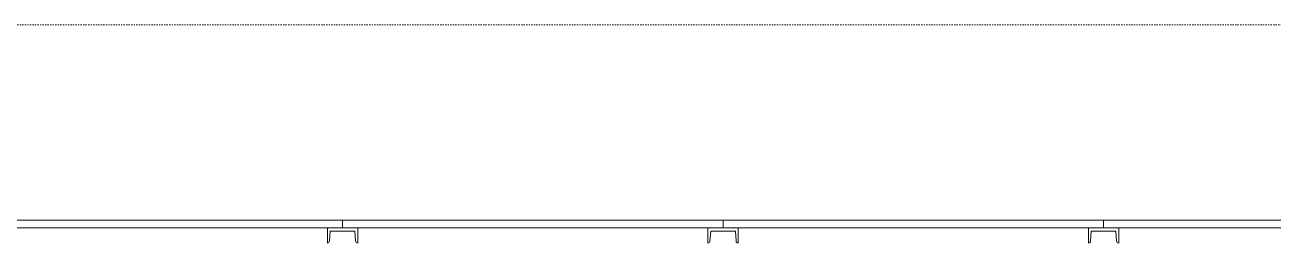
# Model space of a CAD drawing. Header units: inches. Extents: x -4010 to -1814, y 9846 to 12241.
# Drawn here: x -2969.4 to -2846.2, y 12219.2 to 12240.7 of the extents above; entities that cross this region are included whole.
import ezdxf

# ---------------------------------------------------------------- set-up
doc = ezdxf.new("R2010")
doc.units = ezdxf.units.IN
doc.header["$MEASUREMENT"] = 0
doc.linetypes.add('Aligning Line 1_8_', pattern=[0.25, 0.125, -0.125])
for name, color, linetype, lineweight in [('0-1', 7, 'Continuous', 5), ('0-2', 7, 'Continuous', 9), ('A-GLAZ-CURT-1', 7, 'Continuous', 9), ('A-GLAZ-CWMG-1', 7, 'Continuous', 9), ('G-ANNO-SYMB', 111, 'Aligning Line 1_8_', 9)]:
    doc.layers.add(name, color=color, linetype=linetype, lineweight=lineweight)

# ---------------------------------------------------------------- blocks, each defined once
blk = doc.blocks.new('Horizontal_Siding - Horizontal_Siding-2849380-UNIT PLANS - 1ST FLOOR')
at = {"layer": 'A-GLAZ-CURT-1'}
for p, q in [((-18.79, 2.25), (18.79, 2.25)), ((-18.79, 1.5), (-18.79, 2.25)), ((17.29, 1.5), (-17.29, 1.5)), ((18.79, 2.25), (18.79, 1.5))]:
    blk.add_line(p, q, dxfattribs=at)
blk = doc.blocks.new('Rectangular Mullion - RAILING POST-2666422-UNIT PLANS - 1ST FLOOR')
at = {"layer": 'A-GLAZ-CWMG-1'}
for p, q in [((-1.5, -1.5), (-1.5, 0)), ((1.5, 0), (1.5, -1.5)), ((-1.29, -0.21), (-1.22, -1.18)), ((-1.22, -1.18), (1.22, -1.18)), ((1.22, -1.18), (1.29, -0.21)), ((1.5, -1.5), (-1.5, -1.5))]:
    blk.add_line(p, q, dxfattribs=at)
for centre, radius, start, end in [((-1.5, -0.21), 0.211, 359.472, 90), ((1.5, -0.21), 0.21, 90, 180.528)]:
    blk.add_arc(centre, radius, start, end, dxfattribs=at)
blk = doc.blocks.new('CTR - 1st Phase - Shell_rvt-1-UNIT PLANS - 1ST FLOOR')
at = {"layer": '0-2'}
for p in [(-2956.82, 12219.19), (-2919.25, 12219.19), (-2881.67, 12219.19), (-2844.1, 12219.19)]:
    blk.add_blockref('Horizontal_Siding - Horizontal_Siding-2849380-UNIT PLANS - 1ST FLOOR', p, dxfattribs=at)
at = {"layer": '0-2', "extrusion": (0, 0, -1), "rotation": 180}
for p in [(2938.03, 12219.19), (2900.46, 12219.19), (2862.89, 12219.19)]:
    blk.add_blockref('Rectangular Mullion - RAILING POST-2666422-UNIT PLANS - 1ST FLOOR', p, dxfattribs=at)

msp = doc.modelspace()

# ---------------------------------------------------------------- block references
at = {"layer": '0-1'}
msp.add_blockref('CTR - 1st Phase - Shell_rvt-1-UNIT PLANS - 1ST FLOOR', (0, 0), dxfattribs=at)

# ---------------------------------------------------------------- next in the draw order: linework, layer by layer
at = {"layer": 'G-ANNO-SYMB'}
msp.add_line((-1813.52288, 12240.74859), (-4009.5295, 12240.74859), dxfattribs=at)

doc.saveas('drawing.dxf')
